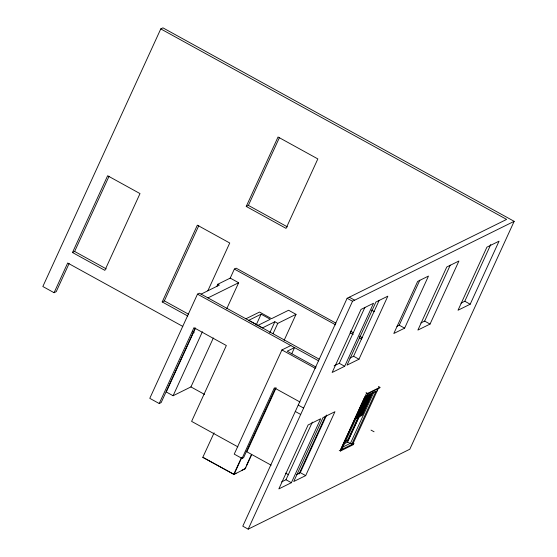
<?xml version="1.0" encoding="UTF-8"?>
<svg xmlns="http://www.w3.org/2000/svg" width="557" height="557" viewBox="0 0 557 557"><rect width="100%" height="100%" fill="white"/><g stroke="black" fill="none" stroke-linecap="round" stroke-linejoin="round"><path stroke-width="0.84" d="M160.778 28.908L506.619 219.409L347.129 298.274L242.789 526.177L248.185 529.15L409.82 449.221L514.16 221.324L162.929 27.85L160.778 28.908L42.84 286.514L54.085 292.71L56.229 291.652L69.11 263.51M54.085 292.71L67.682 263.008L182.773 326.402M72.487 252.516L107.633 175.747L140.009 193.585L104.862 270.354L72.487 252.516L74.631 251.458L109.061 176.256M187.806 316.042L162.205 301.936L197.352 225.167L229.735 243.005L207.852 290.789M162.205 301.936L164.35 300.877L198.779 225.676M319.07 359.105L199.413 293.191L197.491 294.145L149.784 398.339L159.232 403.54L161.154 402.593L195.159 328.317M246.243 206.452L278.04 136.994L317.838 158.919L286.04 228.377L246.243 206.452L248.387 205.394L279.461 137.516M159.232 403.54L193.961 327.69L226.337 345.521L191.608 421.377L237.853 446.846M195.549 327.962L166.244 391.961L173.102 395.742L190.94 386.92L213.345 337.988M216.715 286.618L217.801 284.244L230.229 278.103L238.64 282.733L226.713 308.78M173.102 395.742L202.407 331.735M230.048 278.5L234.365 269.066L236.154 268.182L335.913 323.13M256.109 325.086L261.101 314.197L270.326 319.279L257.975 325.385L248.749 320.303L261.101 314.197M236.064 473.158L233.745 474.32L202.811 457.318L214.097 432.803M269.783 332.814L274.845 321.765L277.769 323.373L296.025 314.343L288.589 310.249L271.544 318.674L259.527 312.059L245.881 318.806M273.069 333.636L277.769 323.373M284.098 340.39L296.025 314.343M290.872 345.521L281.933 349.942L234.232 454.129L242.044 458.432L243.604 457.659L275.548 387.895M233.745 474.32L241.425 457.701M202.811 457.318L234.058 474.397L241.647 457.826M242.044 458.432L274.343 387.881L299.938 401.98M246.883 451.755L276.154 387.818M291.687 353.883L294.583 347.568L287.203 351.216L316.056 367.105M242.017 470.164L244.996 468.674L245.714 467.093M246.438 465.513L251.499 454.463M234.058 474.397L245.219 468.792L251.722 454.589M248.185 529.15L352.525 301.246L514.16 221.324M281.557 481.923L285.971 479.744L312.352 422.115M334.123 365.865L339.276 363.317L364.898 307.353M291.367 482.717L320.644 418.773L308.125 424.963L278.848 488.9L291.367 482.717L285.971 479.744M344.672 366.29L373.545 303.231L361.027 309.42L332.153 372.473L344.672 366.29L339.276 363.317M298.97 474.084L325.532 416.079M296.554 474.487L300.286 472.642L326.66 415.042M349.845 358.088L353.577 356.243L379.199 300.279M305.682 475.615L334.945 411.7L322.997 417.604L293.734 481.52L305.682 475.615L300.286 472.642M358.973 359.216L387.846 296.157L375.898 302.061L347.032 365.12L358.973 359.216L353.577 356.243M340.418 450.133L349.009 431.362M349.726 429.802L364.403 397.74M340.787 449.485L366.415 393.507L367.314 394.001L379.665 387.895L379.93 387.317L378.419 386.481M339.241 450.348L340.452 451.017L340.981 449.861L353.841 443.504L353.389 443.254L351.843 444.02L347.575 442.14L343.815 443.999M366.144 396.285L342.075 448.851L340.529 449.61L340.981 449.861M367.314 394.001L367.578 393.423L379.93 387.317M367.564 395.066L357.545 416.956L357.044 416.727L366.708 395.623M396.911 326.325L399.23 325.184L419.832 280.192M367.808 394.948L357.789 416.838L357.044 416.727M345.417 441.207L347.693 440.079L358.416 416.671M369.834 393.945L359.815 415.835L359.314 415.606L368.978 394.495M344.351 442.209L348.153 440.329L359.056 416.511M347.575 442.14L359.23 416.678M370.078 393.827L360.059 415.71L359.641 415.445M371.394 393.305L361.73 414.408L358.638 415.94L359.133 416.17M372.201 392.776L362.182 414.659L360.818 413.907M372.556 392.546L362.12 415.355L355.359 418.697M374.186 391.48L350.478 443.268L342.214 447.355M404.626 328.157L428.479 276.063L417.659 281.41L393.813 333.504L404.626 328.157L399.23 325.184M351.843 444.02L375.912 391.453M353.138 443.379L378.454 388.083M353.841 443.504L353.305 444.66L340.452 451.017M420.855 322.976L424.65 321.097L450.272 265.132M430.046 324.07L458.919 261.01L446.763 267.019L417.889 330.078L430.046 324.07L424.65 321.097M460.994 303.126L464.796 301.246L490.773 244.495M470.192 304.219L499.058 241.16L486.902 247.176L458.028 310.235L470.192 304.219L464.796 301.246M201.091 294.131L219.354 285.1L217.801 284.244M207.949 297.911L238.64 282.733M274.845 321.765L262.417 327.913L257.975 325.385M364.849 396.918L377.2 390.812M355.874 417.778L362.51 414.499M248.387 205.394L287.433 226.901M349.274 297.215L354.67 300.188M371.428 310.019L374.464 311.69M347.129 298.274L352.525 301.246M350.381 331.102L353.423 332.78M359.516 336.136L362.565 337.814M234.365 269.066L335.648 324.856M350.116 332.821L353.159 334.499M359.251 337.855L361.535 339.116M197.491 294.145L318.674 360.894M366.067 392.594L367.578 393.423M281.933 349.942L315.297 368.323M74.631 251.458L106.255 268.878M164.35 300.877L188.447 314.148M358.409 415.104L359.314 415.606M192.68 331.861L194.205 332.703M371.025 430.101L374.074 431.779M298.225 405.092L303.621 408.065M347.693 440.079L348.153 440.329M295.301 411.484L300.696 414.457M190.863 386.878L204.496 394.391M246.138 451.414L271.162 465.192M285.567 473.13L288.596 474.801"/></g></svg>
